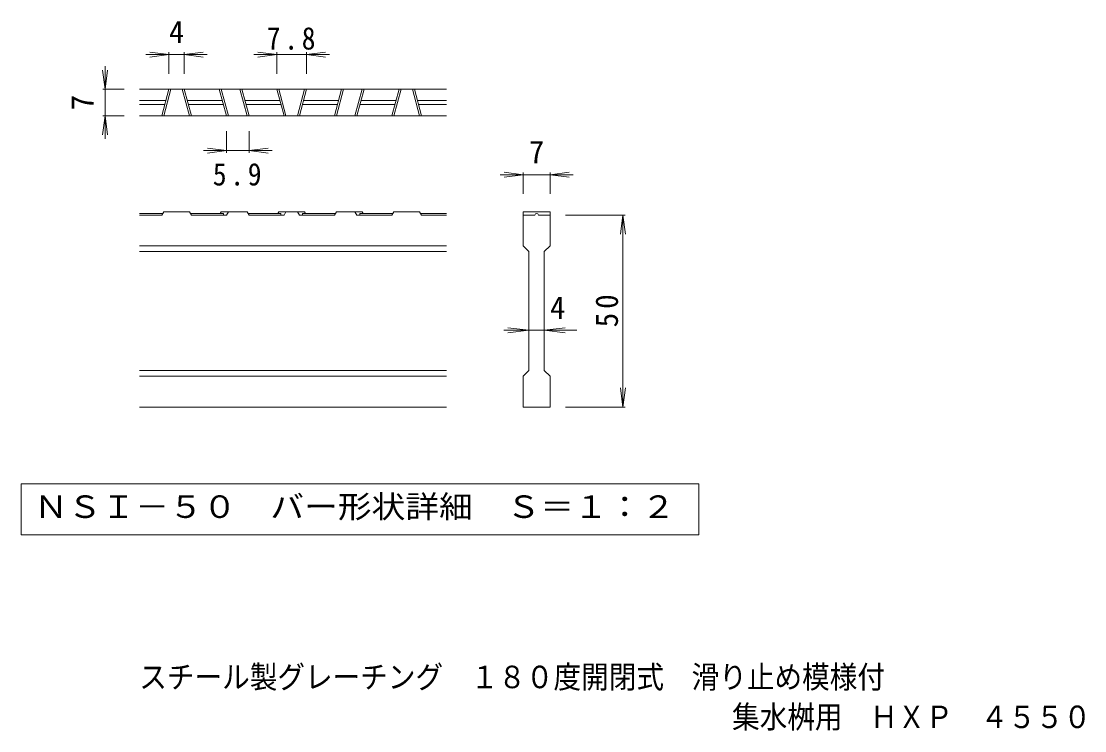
# Model space of a CAD drawing. Units: millimetres on the paper, enlarged 5 times, with parts at other scales. Extents: x -645 to 865, y -688 to 638.
# Drawn here: x -503 to 190, y -688 to -226 of the extents above; entities that cross this region are included whole.
import ezdxf
from ezdxf.enums import TextEntityAlignment as Align

# ---------------------------------------------------------------- set-up
doc = ezdxf.new("R2010")
doc.units = ezdxf.units.MM
doc.header["$LTSCALE"] = 5
for name, color, linetype, lineweight in [('D-0', 7, 'Continuous', 9), ('D-2', 3, 'Continuous', 9), ('D-4', 7, 'Continuous', 9)]:
    doc.layers.add(name, color=color, linetype=linetype, lineweight=lineweight)
doc.layers.add('F-5_F-5ﾚｲﾔ', color=2, linetype='Continuous')
doc.styles.add('ＭＳ ゴシック', font='')
doc.styles.get('ＭＳ ゴシック').set_extended_font_data('MS Gothic')

msp = doc.modelspace()

# ---------------------------------------------------------------- linework, layer by layer
at = {"layer": 'D-0'}
msp.add_lwpolyline([(-503.106, -526.804), (-503.106, -560.029), (-61.452, -560.029), (-61.452, -526.804)], close=True, dxfattribs=at)
at = {"layer": 'D-2'}
for p, q in [((-226.029, -269.803), (-426.029, -269.803)), ((-411.576, -287.304), (-406.887, -269.803)), ((-410.282, -287.304), (-405.593, -269.803)), ((-393.492, -287.304), (-398.181, -269.803)), ((-392.198, -287.304), (-396.887, -269.803)), ((-374.076, -269.803), (-369.387, -287.304)), ((-372.782, -269.803), (-368.093, -287.304)), ((-355.992, -287.304), (-360.681, -269.803)), ((-354.698, -287.304), (-359.387, -269.803)), ((-336.576, -269.803), (-331.887, -287.304)), ((-335.282, -269.803), (-330.593, -287.304)), ((-318.492, -269.803), (-323.181, -287.304)), ((-317.198, -269.803), (-321.887, -287.304)), ((-299.076, -287.304), (-294.387, -269.803)), ((-297.782, -287.304), (-293.093, -269.803)), ((-280.992, -269.803), (-285.681, -287.304)), ((-279.698, -269.803), (-284.387, -287.304)), ((-261.576, -287.304), (-256.887, -269.803)), ((-260.282, -287.304), (-255.593, -269.803)), ((-243.492, -287.304), (-248.181, -269.803)), ((-242.198, -287.304), (-246.887, -269.803)), ((-426.029, -277.304), (-408.896, -277.304)), ((-426.029, -279.804), (-409.566, -279.804)), ((-394.877, -277.304), (-372.066, -277.304)), ((-394.207, -279.804), (-371.396, -279.804)), ((-357.377, -277.304), (-334.566, -277.304)), ((-356.707, -279.804), (-333.896, -279.804)), ((-319.877, -279.804), (-297.066, -279.804)), ((-319.207, -277.304), (-296.396, -277.304)), ((-282.377, -279.804), (-259.566, -279.804)), ((-281.707, -277.304), (-258.896, -277.304)), ((-244.877, -277.304), (-226.029, -277.304)), ((-244.207, -279.804), (-226.029, -279.804)), ((-226.029, -287.304), (-426.029, -287.304)), ((-410.929, -350.804), (-426.029, -350.804)), ((-411.576, -351.804), (-426.029, -351.804)), ((-411.576, -351.804), (-410.282, -349.804)), ((-393.492, -349.804), (-410.282, -349.804)), ((-393.492, -349.804), (-392.198, -351.804)), ((-371.396, -350.804), (-392.845, -350.804)), ((-369.387, -351.804), (-392.198, -351.804)), ((-372.782, -349.804), (-373.429, -350.804)), ((-355.992, -349.804), (-372.782, -349.804)), ((-371.396, -350.804), (-371.396, -351.804)), ((-368.093, -349.804), (-369.387, -351.804)), ((-355.992, -349.804), (-354.698, -351.804)), ((-333.896, -350.804), (-355.345, -350.804)), ((-331.887, -351.804), (-354.698, -351.804)), ((-335.929, -350.804), (-335.282, -349.804)), ((-318.492, -349.804), (-335.282, -349.804)), ((-333.896, -350.804), (-333.896, -351.804)), ((-331.887, -351.804), (-330.593, -349.804)), ((-323.181, -349.804), (-321.887, -351.804)), ((-299.076, -351.804), (-321.887, -351.804)), ((-319.877, -350.804), (-319.877, -351.804)), ((-298.429, -350.804), (-319.877, -350.804)), ((-317.845, -350.804), (-318.492, -349.804)), ((-297.782, -349.804), (-299.076, -351.804)), ((-297.782, -349.804), (-280.992, -349.804)), ((-285.681, -349.804), (-284.387, -351.804)), ((-261.576, -351.804), (-284.387, -351.804)), ((-282.377, -350.804), (-260.929, -350.804)), ((-282.377, -350.804), (-282.377, -351.804)), ((-280.992, -349.804), (-280.345, -350.804)), ((-260.282, -349.804), (-261.576, -351.804)), ((-260.282, -349.804), (-243.492, -349.804)), ((-242.198, -351.804), (-243.492, -349.804)), ((-242.845, -350.804), (-226.029, -350.804)), ((-242.198, -351.804), (-226.029, -351.804)), ((-176.029, -349.804), (-176.029, -351.804)), ((-176.029, -371.804), (-176.029, -351.804)), ((-176.029, -351.804), (-168.529, -351.804)), ((-167.305, -350.804), (-167.254, -350.804)), ((-166.029, -351.804), (-158.529, -351.804)), ((-158.529, -351.804), (-158.529, -371.804)), ((-226.029, -371.804), (-426.029, -371.804)), ((-176.029, -371.804), (-172.279, -375.554)), ((-162.28, -375.554), (-158.529, -371.804)), ((-226.029, -375.554), (-426.029, -375.554)), ((-172.279, -453.054), (-172.279, -375.554)), ((-162.28, -375.554), (-162.28, -453.054)), ((-226.029, -453.054), (-426.029, -453.054)), ((-226.029, -456.804), (-426.029, -456.804)), ((-176.029, -456.804), (-172.279, -453.054)), ((-176.029, -476.804), (-176.029, -456.804)), ((-162.28, -453.054), (-158.529, -456.804)), ((-158.529, -456.804), (-158.529, -476.804)), ((-226.029, -476.804), (-426.029, -476.804)), ((-158.529, -476.804), (-176.029, -476.804))]:
    msp.add_line(p, q, dxfattribs=at)
msp.add_lwpolyline([(-176.029, -349.804), (-158.529, -349.804), (-158.529, -351.804)], dxfattribs=at)
for centre, start, end in [((-167.305, -352.054), 90, 168.46303), ((-167.254, -352.054), 11.53696, 90)]:
    msp.add_arc(centre, 1.25, start, end, dxfattribs=at)
at = {"layer": 'D-4'}
for p, q in [((-406.887, -247.303), (-421.887, -247.303)), ((-406.887, -247.303), (-419.28, -245.672)), ((-406.887, -247.303), (-419.28, -248.935)), ((-406.887, -245.803), (-406.887, -259.803)), ((-406.887, -247.303), (-396.887, -247.303)), ((-396.887, -247.303), (-384.494, -245.672)), ((-396.887, -245.803), (-396.887, -259.803)), ((-396.887, -247.303), (-384.494, -248.935)), ((-396.887, -247.303), (-381.887, -247.303)), ((-336.576, -247.303), (-351.576, -247.303)), ((-336.576, -247.303), (-348.969, -245.672)), ((-336.576, -247.303), (-348.969, -248.935)), ((-336.576, -245.803), (-336.576, -259.803)), ((-336.576, -247.303), (-317.198, -247.303)), ((-317.198, -247.303), (-304.805, -245.672)), ((-317.198, -245.803), (-317.198, -259.803)), ((-317.198, -247.303), (-304.805, -248.935)), ((-317.198, -247.303), (-302.198, -247.303)), ((-448.529, -269.803), (-448.529, -254.803)), ((-448.529, -269.803), (-450.161, -257.41)), ((-448.529, -269.803), (-446.898, -257.41)), ((-450.029, -269.803), (-436.029, -269.803)), ((-448.529, -269.803), (-448.529, -287.304)), ((-448.529, -287.304), (-450.161, -299.697)), ((-450.029, -287.304), (-436.029, -287.304)), ((-448.529, -287.304), (-446.898, -299.697)), ((-448.529, -287.304), (-448.529, -302.304)), ((-369.387, -311.304), (-369.387, -297.304)), ((-354.698, -311.304), (-354.698, -297.304)), ((-369.387, -309.804), (-384.387, -309.804)), ((-369.387, -309.804), (-381.78, -308.172)), ((-369.387, -309.804), (-381.78, -311.435)), ((-354.698, -309.804), (-342.305, -311.435)), ((-354.698, -309.804), (-339.698, -309.804)), ((-176.029, -325.554), (-191.029, -325.554)), ((-176.029, -325.554), (-188.422, -323.922)), ((-176.029, -325.554), (-188.422, -327.185)), ((-176.029, -324.054), (-176.029, -338.054)), ((-158.529, -325.554), (-176.029, -325.554)), ((-158.529, -325.554), (-146.136, -323.922)), ((-158.529, -324.054), (-158.529, -338.054)), ((-158.529, -325.554), (-146.136, -327.185)), ((-158.529, -325.554), (-143.529, -325.554)), ((-109.529, -351.804), (-148.529, -351.804)), ((-111.029, -351.804), (-112.661, -364.197)), ((-111.029, -351.804), (-109.398, -364.197)), ((-111.029, -476.804), (-111.029, -351.804)), ((-172.279, -426.804), (-188.529, -426.804)), ((-172.279, -426.804), (-185.923, -425.172)), ((-172.279, -426.804), (-185.923, -428.435)), ((-162.28, -426.804), (-172.279, -426.804)), ((-162.28, -426.804), (-148.637, -425.172)), ((-162.28, -426.804), (-148.637, -428.435)), ((-162.28, -426.804), (-141.03, -426.804)), ((-111.029, -476.804), (-112.661, -464.411)), ((-111.029, -476.804), (-109.398, -464.411)), ((-109.529, -476.804), (-148.529, -476.804))]:
    msp.add_line(p, q, dxfattribs=at)
msp.add_lwpolyline([(-369.387, -309.804), (-354.698, -309.804), (-342.305, -308.172)], dxfattribs=at)

# ---------------------------------------------------------------- texts
at = {"layer": 'D-0', "color": 2, "style": 'ＭＳ ゴシック', "width": 1.1}
msp.add_text('ＮＳＩ－５０\u3000バー形状詳細\u3000Ｓ＝１：２', height=14.66, dxfattribs=at).set_placement((-494.779, -553.417), align=Align.BOTTOM_LEFT)
at = {"layer": 'D-4', "color": 2, "style": 'ＭＳ ゴシック'}
for s, p in [('4', (-406.887, -244.303)), ('7', (-172.279, -322.554)), ('4', (-158.53, -423.804))]:
    msp.add_text(s, height=14.66, dxfattribs=at).set_placement(p, align=Align.BOTTOM_LEFT)
msp.add_text('7', height=14.66, rotation=90, dxfattribs=at).set_placement((-451.529, -283.554), align=Align.BOTTOM_LEFT)
at = {"layer": 'D-4', "color": 2, "char_height": 14.66, "attachment_point": 7, "style": 'ＭＳ ゴシック'}
for s, insert in [('\\T1.27;\\W0.9;7.8', (-343.137, -244.303)), ('\\T1.27;\\W0.9;5.9', (-378.292, -332.804))]:
    msp.add_mtext(s, dxfattribs=dict(at, insert=insert))
at = {"layer": 'D-4', "color": 2, "insert": (-114.029, -424.929), "char_height": 14.66, "attachment_point": 7, "rotation": 90, "style": 'ＭＳ ゴシック'}
msp.add_mtext('\\T1.27;\\W0.95;50', dxfattribs=at)
at = {"layer": 'F-5_F-5ﾚｲﾔ', "style": 'ＭＳ ゴシック', "width": 0.9}
for s, p in [('スチール製グレーチング\u3000１８０度開閉式\u3000滑り止め模様付', (-426.188, -664.293)), ('集水桝用\u3000ＨＸＰ\u3000４５５０', (-39.905, -690.26))]:
    msp.add_text(s, height=14.66, dxfattribs=at).set_placement(p, align=Align.BOTTOM_LEFT)

doc.saveas('drawing.dxf')
